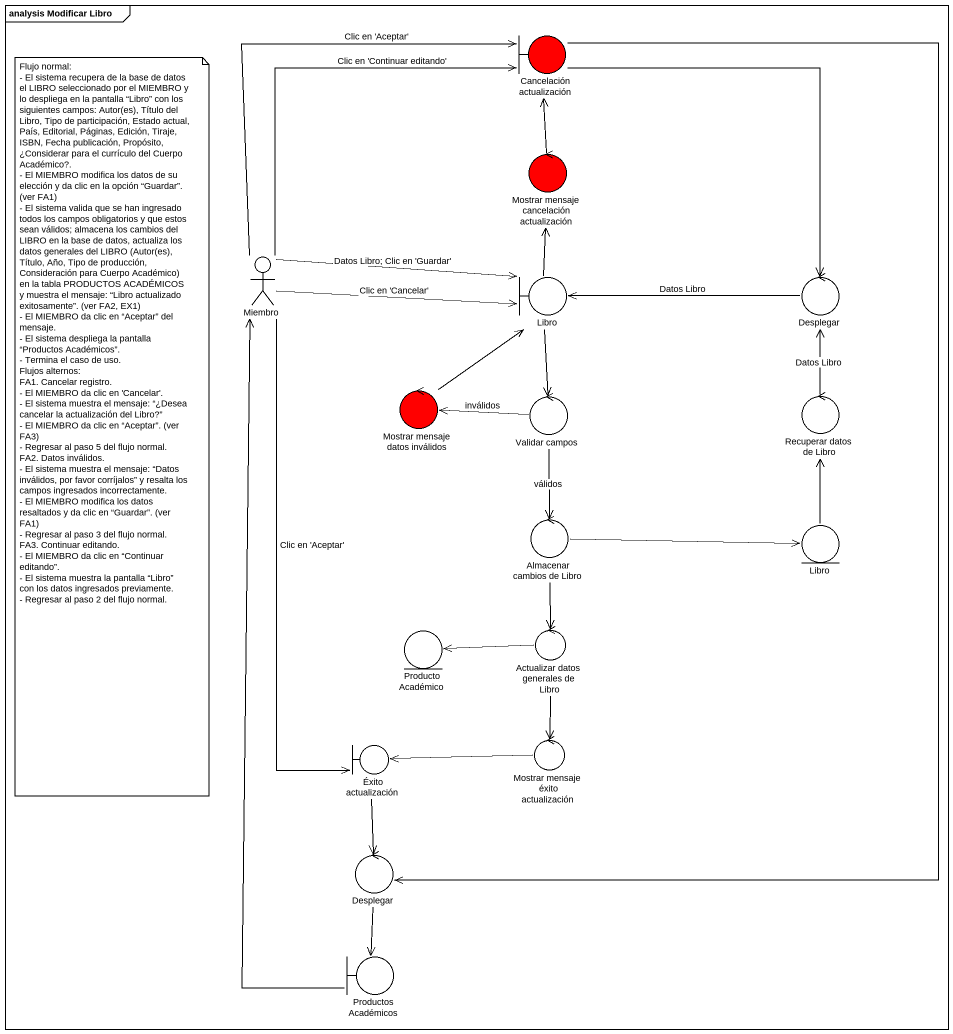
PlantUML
@startuml
mainframe analysis Modificar Libro
boundary "Cancelación actualización" as Cancelación_actualización #FF0000
control "Mostrar mensaje cancelación actualización" as Mostrar_mensaje_cancelación #FF0000
actor Miembro #FFFFFF
boundary Libro #FFFFFF
control Desplegar #FFFFFF
control "Mostrar mensaje datos inválidos" as Mostrar_mensaje_datos #FF0000
control "Validar campos" as Validar_campos #FFFFFF
control "Recuperar datos de Libro" as Recuperar_datos_de_Libro #FFFFFF
control "Almacenar cambios de Libro" as Almacenar_cambios_de_Libro #FFFFFF
entity "Libro" as Libro_2 #FFFFFF
entity "Producto Académico" as Producto_Académico #FFFFFF
control "Actualizar datos generales de Libro" as Actualizar_datos_generales #FFFFFF
boundary "Éxito actualización" as Éxito_actualización #FFFFFF
control "Mostrar mensaje éxito actualización" as Mostrar_mensaje_éxito #FFFFFF
control "Desplegar" as Desplegar_2 #FFFFFF
boundary "Productos Académicos" as Productos_Académicos #FFFFFF
Cancelación_actualización --> Desplegar
Cancelación_actualización --> Desplegar_2
Mostrar_mensaje_cancelación -up-> Cancelación_actualización
Miembro -up-> Cancelación_actualización : Clic en 'Aceptar'
Miembro -up-> Cancelación_actualización : Clic en 'Continuar editando'
Miembro -right-> Libro : Datos Libro; Clic en 'Guardar'
Miembro -right-> Libro : Clic en 'Cancelar'
Miembro --> Éxito_actualización : Clic en 'Aceptar'
Miembro <-- Productos_Académicos
Libro -up-> Mostrar_mensaje_cancelación
Libro --> Validar_campos
Desplegar -left-> Libro : Datos Libro
Mostrar_mensaje_datos -up-> Libro
Validar_campos -left-> Mostrar_mensaje_datos : inválidos
Validar_campos --> Almacenar_cambios_de_Libro : válidos
Recuperar_datos_de_Libro -up-> Desplegar : Datos Libro
Almacenar_cambios_de_Libro -right-> Libro_2
Almacenar_cambios_de_Libro --> Actualizar_datos_generales
Libro_2 -up-> Recuperar_datos_de_Libro
Actualizar_datos_generales -left-> Producto_Académico
Actualizar_datos_generales --> Mostrar_mensaje_éxito
Éxito_actualización --> Desplegar_2
Mostrar_mensaje_éxito -left-> Éxito_actualización
Desplegar_2 --> Productos_Académicos
note as N1
  Flujo normal:
  - El sistema recupera de la base de datos el LIBRO seleccionado por el MIEMBRO y lo despliega en la pantalla “Libro” con los siguientes campos: Autor(es), Título del Libro, Tipo de participación, Estado actual, País, Editorial, Páginas, Edición, Tiraje, ISBN, Fecha publicación, Propósito, ¿Considerar para el currículo del Cuerpo Académico?.
  - El MIEMBRO modifica los datos de su elección y da clic en la opción “Guardar”. (ver FA1)
  - El sistema valida que se han ingresado todos los campos obligatorios y que estos sean válidos; almacena los cambios del LIBRO en la base de datos, actualiza los datos generales del LIBRO (Autor(es), Título, Año, Tipo de producción, Consideración para Cuerpo Académico) en la tabla PRODUCTOS ACADÉMICOS y muestra el mensaje: “Libro actualizado exitosamente”. (ver FA2, EX1)
  - El MIEMBRO da clic en “Aceptar” del mensaje.
  - El sistema despliega la pantalla “Productos Académicos”.
  - Termina el caso de uso.
  Flujos alternos:
  FA1. Cancelar registro.
  - El MIEMBRO da clic en 'Cancelar'.
  - El sistema muestra el mensaje: “¿Desea cancelar la actualización del Libro?”
  - El MIEMBRO da clic en “Aceptar”. (ver FA3)
  - Regresar al paso 5 del flujo normal.
  FA2. Datos inválidos.
  - El sistema muestra el mensaje: “Datos inválidos, por favor corríjalos” y resalta los campos ingresados incorrectamente.
  - El MIEMBRO modifica los datos resaltados y da clic en “Guardar”. (ver FA1)
  - Regresar al paso 3 del flujo normal.
  FA3. Continuar editando.
  - El MIEMBRO da clic en “Continuar editando”.
  - El sistema muestra la pantalla “Libro” con los datos ingresados previamente.
  - Regresar al paso 2 del flujo normal.
end note
@enduml
